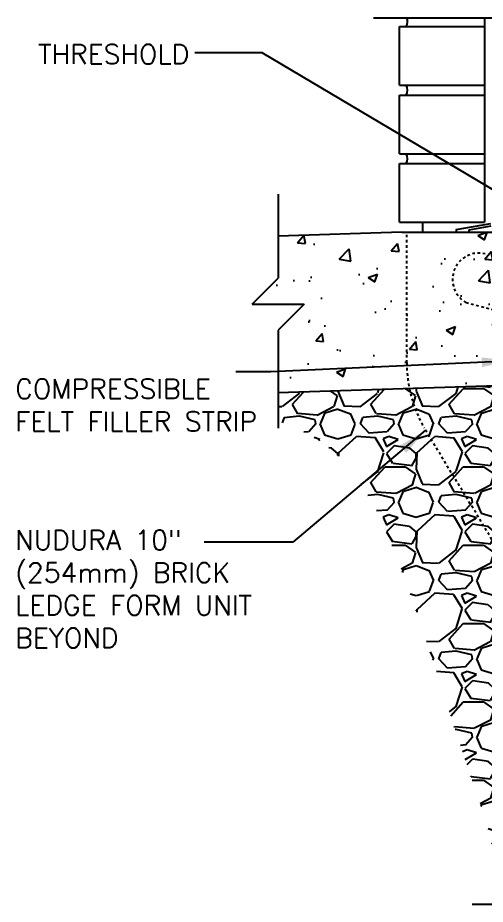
# Model space of a CAD drawing. Header units: inches. Extents: x 171.2 to 222.1, y 133.2 to 219.4.
# Drawn here: x 171.28 to 189.18, y 154.85 to 188.81 of the extents above; entities that cross this region are included whole.
import ezdxf
from ezdxf.enums import TextEntityAlignment as Align

# ---------------------------------------------------------------- set-up
doc = ezdxf.new("R2010")
doc.units = ezdxf.units.IN
doc.header["$LTSCALE"] = 0.5
doc.header["$MEASUREMENT"] = 0
doc.linetypes.add('HIDDEN2', pattern=[0.1875, 0.125, -0.0625])
for name, color, linetype in [('HATCH', 12, 'Continuous'), ('Hidden2', 12, 'HIDDEN2'), ('line25', 2, 'Continuous'), ('LINE50', 5, 'Continuous'), ('LINE9', 9, 'Continuous'), ('TEXT', 4, 'Continuous')]:
    doc.layers.add(name, color=color, linetype=linetype)
doc.styles.add('DIM', font='romans.shx', dxfattribs={"width": 0.7})
doc.styles.add('ROMANS', font='romans.shx', dxfattribs={"height": 0.75})
doc.dimstyles.new('ext_12', dxfattribs={"dimscale": 12, "dimtxt": 0.09375, "dimasz": 0.09375, "dimexe": 0.09375, "dimexo": 0.0625, "dimgap": 0.0625, "dimtad": 1, "dimdec": 1, "dimzin": 3, "dimdsep": 46, "dimlunit": 4, "dimtxsty": 'DIM', "dimcen": 0.09, "dimdle": 0.09375, "dimclrt": 4, "dimadec": 0, "dimazin": 0, "dimtfac": 1, "dimtdec": 1, "dimtmove": 2, "dimatfit": 3, "dimfxl": 1, "dimfrac": 2, "dimtolj": 1, "dimtzin": 0, "dimarcsym": 0})

msp = doc.modelspace()

# ---------------------------------------------------------------- hatches: boundary and pattern name
at = {"layer": 'HATCH'}
h = msp.add_hatch(dxfattribs=at)
h.set_pattern_fill('AR-CONC', color=256, scale=0.5)
h.set_pattern_definition([(49.99999999999999, (0, 0), (3.586300913003767, -0.3137606749129755), [0.375, -4.125]), (355, (0, 0), (-0.693756668065, 3.760960668500059), [0.3, -3.3]), (100.45144446, (0.298858405, -0.02614672), (2.89254423363556, 3.447199954843147), [0.3187009599999999, -3.505710559999999]), (46.18420000000001, (0, 1), (5.336206653357862, -0.8275964039653827), [0.5625, -6.1875]), (96.63563549, (0.444683725, 0.931033465), (4.673309728371142, 4.870593003872752), [0.47805171, -5.258568799999999]), (351.1841639899999, (0, 1), (4.673309725273866, 4.870593001349951), [0.45, -4.950000005]), (21, (0.5, 0.75), (2.984535260592308, -2.013094453326694), [0.375, -4.125]), (326.0000000000001, (0.5, 0.75), (1.216576659607909, 3.625750225234265), [0.3, -3.3]), (71.45144474, (0.74871127, 0.58224213), (4.201111883649856, 1.612655764031769), [0.31870095, -3.50571056]), (37.50000000000001, (0, 0), (0.06079927658645334, 1.664469269156557), [0, -3.26, 0, -3.35, 0, -3.3125]), (7.499999999999999, (0, 0), (1.315347687210743, 1.972058559411801), [0, -1.91, 0, -3.185, 0, -1.2625]), (327.5, (-1.115, 0), (2.669112180862045, -0.1127743586718988), [0, -1.25, 0, -3.9, 0, -5.175]), (317.5, (-1.615, 0), (2.915930846711931, 0.5005249116615886), [0, -1.625, 0, -2.59, 0, -3.675])])
h.paths.add_polyline_path([(216.348177307623, 178.6000421482076), (214.348177307623, 178.6000421482076), (215.348177307623, 179.6000421482076), (215.348177307623, 180.6000421482076), (205.9265760634154, 180.6000421482076), (205.9265760634154, 176.5994328360319), (215.348177307623, 176.6000421482076), (215.348177307623, 177.6000421482076)])
h.paths.add_polyline_path([(190.1765760634155, 177.4386782381581), (188.4470574415966, 177.9021013561691, -0.873175085946306), (189.1842448205725, 179.7675760181222), (190.1765760634155, 179.6442113479697), (190.1765760634155, 180.6000421482078), (187.1765760634134, 180.6000421482078), (186.1765760634155, 180.6000421482076), (186.1765760634154, 175.6000421482076, 0.05006467142677257), (186.276334207841, 174.6062465168648), (190.1765760634155, 174.7345613297107)])
h.paths.add_polyline_path([(186.1765760634155, 180.6000421482076), (185.9890760634189, 180.6000421482076), (181.2549748192121, 180.4442940336963), (181.2549748192121, 178.8402941998843), (180.2549748192121, 177.8402941998843), (182.2549748192121, 177.8402941998843), (181.2549748192119, 176.840294199884), (181.254974819212, 174.4410478409768), (186.276334207841, 174.6062465168648, -0.05006467142677389), (186.1765760634154, 175.6000421482076)])
h.paths.add_polyline_path([(190.1765760634155, 179.6442113479697), (189.1842448205725, 179.7675760181222, 0.8731750859462825), (188.4470574415966, 177.9021013561691), (190.1765760634155, 177.4386782381581)], flags=17)
h = msp.add_hatch(dxfattribs=at)
h.set_pattern_fill('GRAVEL', color=256, scale=3, style=0)
h.set_pattern_definition([(228.0128, (113.6783659577586, 50.23484719741484), (-23.99999469647448, -27.00000402482174), [0.403608, -39.957264]), (184.9697, (113.4083659577586, 49.93484719741483), (36.00000315455291, 2.999973921021156), [0.692604, -68.567775]), (132.5104, (112.7183659577586, 49.87484719741482), (29.99997215504044, -33.00002602161359), [0.488364, -48.348096]), (267.2737, (111.5483659577586, 49.12484719741482), (2.999988053181571, 60.0000008849204), [0.630714, -62.440674]), (292.8337, (111.5183659577586, 48.49484719741483), (-15.00002971631142, 35.99998923533333), [0.618465, -61.22811900000001]), (357.2737, (111.7583659577586, 47.92484719741483), (-60.0000008849204, 2.999988053181574), [0.630714, -62.440674]), (37.6942, (112.3883659577586, 47.89484719741483), (-39.00002203685393, -29.99997121548159), [0.8340869999999999, -82.574547]), (72.2553, (113.0483659577586, 48.40484719741485), (21.00003228811623, 65.99998869371757), [0.7874639999999999, -77.958963]), (121.4296, (113.2883659577586, 49.15484719741485), (-24.0000247025291, 38.99998510947771), [0.63285, -62.652219]), (175.2364, (112.9583659577586, 49.69484719741484), (33.00000283895875, -2.999974597983782), [0.7224959999999994, -35.40228899999995]), (222.3974, (112.2383659577586, 49.75484719741485), (-36.0000220532197, -32.99997624604236), [0.9343440000000001, -92.500125]), (138.8141, (114.5183659577586, 49.09484719741485), (-21.00000884041714, 17.99999194002827), [0.318903, -31.571532]), (171.4692, (114.2783659577586, 49.30484719741483), (38.99999485444538, -6.000023730119371), [0.6067109999999993, -60.06453299999995]), (225, (113.6783659577586, 49.39484719741483), (-3.33066907387547e-16, -3.000000928346857), [0.4242629999999999, -3.818376]), (203.1986, (113.4683659577586, 49.75484719741485), (14.99999919200123, 6.000003975794561), [0.228474, -22.618845]), (291.8014, (113.2583659577586, 49.66484719741484), (-2.999999731501946, 9.00000081903231), [0.323109, -15.832386]), (30.9638, (113.3783659577586, 49.36484719741483), (8.999994066863994, 6.000007450622197), [0.5247869999999993, -16.96806899999998]), (161.5651, (113.8283659577586, 49.63484719741484), (6.000001303778886, -2.999995209668123), [0.3794730000000001, -9.107361000000001]), (16.38950000000001, (111.5183659577586, 49.66484719741484), (30.00000659523588, 8.999978129453911), [0.5316, -52.628535]), (70.3462, (112.0283659577586, 49.81484719741482), (-11.99998574211524, -33.00000640681867), [0.445983, -44.152224]), (293.1986, (113.8283659577586, 50.23484719741484), (-6.000003975794561, 14.99999919200123), [0.456945, -22.390374]), (343.6105, (114.0083659577586, 49.81484719741482), (-30.00000659523587, 8.99997812945392), [0.5315999999999993, -52.62853499999996]), (339.444, (111.5183659577586, 47.80484719741483), (-15.00000553362727, 5.999987989264753), [0.51264, -25.119372]), (294.7751, (111.9983659577586, 47.62484719741482), (-14.99997656773551, 33.00001026551735), [0.4295339999999996, -42.52392899999995]), (66.80140000000002, (113.8583659577587, 47.23484719741484), (6.000003975794565, 14.99999919200123), [0.456945, -22.390374]), (17.35400000000001, (114.0383659577586, 47.65484719741485), (-39.0000060572905, -11.99998350677735), [0.5028929999999999, -49.78627199999999]), (69.444, (112.3883659577586, 47.23484719741484), (-5.99998798926476, -15.00000553362727), [0.25632, -25.375692]), (101.3098999999999, (113.6783659577586, 47.23484719741484), (-2.999992896484816, 12.00000225669286), [0.1529699999999999, -15.14408699999999]), (165.9638, (113.6483659577586, 47.38484719741484), (9.00000163796922, -2.999994172083737), [0.618465, -11.75085]), (186.009, (113.0483659577586, 47.53484719741485), (29.99999925271812, 2.999997952445524), [0.57315, -56.74176900000001]), (303.6901, (113.3783659577586, 49.09484719741485), (-3.000004003521572, 5.999998673313481), [0.432666, -10.383987]), (353.1572, (113.6183659577586, 48.73484719741484), (50.99999809643565, -6.000023993774283), [0.755382, -74.782689]), (60.94540000000001, (114.3683659577586, 48.64484719741483), (-12.00000008159784, -21.00000115370906), [0.308868, -30.578022]), (90, (114.5183659577586, 48.91484719741484), (-3, 3), [0.18, -2.82]), (120.2564, (112.9883659577586, 47.62484719741482), (11.99998466040808, -21.0000073675642), [0.416772, -41.26056000000001]), (48.01279999999999, (112.7783659577586, 47.98484719741484), (23.99999469647448, 27.00000402482175), [0.8072159999999999, -39.553656]), (0, (113.3183659577586, 48.58484719741483), (3, 3), [0.78, -2.22]), (325.3048, (114.0983659577586, 48.58484719741483), (-29.99998277696258, 21.00002582878337), [0.474342, -46.959822]), (254.0546, (114.4883659577586, 48.31484719741482), (-2.999999667889143, -12.00000037995645), [0.436806, -21.403524]), (207.646, (114.3683659577586, 47.89484719741483), (-56.99998742153878, -30.00002313950754), [0.711195, -70.408422]), (175.4261, (113.7383659577586, 47.56484719741482), (-39.0000016749364, 2.999984403483252), [0.7523969999999993, -74.48722199999992])])
edge = h.paths.add_edge_path()
edge.add_spline(control_points=[(181.254974819212, 173.3575756410239), (181.8011310038739, 173.1369939627577), (184.0298854998859, 172.2368441137213), (186.4753479984431, 166.8714267504651), (188.0216416468888, 161.2830063504501), (189.6822717043478, 156.8287714487338), (189.6374018968794, 155.2041980820599), (189.6277546795069, 154.8549072495366)], knot_values=[0, 0, 0, 0, 1.739079850593899, 7.096838129435072, 16.12215137138956, 19.93692252398604, 20.98176126057562, 20.98176126057562, 20.98176126057562, 20.98176126057562], degree=3, periodic=0)
edge.add_line((189.6277546795069, 154.8549072495366), (190.6765760634154, 154.8549072495366))
edge.add_line((190.6765760634154, 154.8549072495366), (190.6765760634154, 166.7984779425296))
edge.add_line((190.6765760634154, 166.7984779425296), (190.6765760634155, 174.7510109266328))
edge.add_line((190.6765760634155, 174.7510109266328), (186.276334207841, 174.6062465168648))
edge.add_line((186.276334207841, 174.6062465168648), (181.254974819212, 174.4410478409768))
edge.add_line((181.254974819212, 174.4410478409768), (181.2549748192121, 173.3575756410239))

# ---------------------------------------------------------------- linework, layer by layer
at = {"layer": 'Hidden2'}
for p, q in [((186.1765760634155, 175.6000421482076), (186.1765760634155, 180.6000421482076)), ((188.4470574415968, 177.902101356169), (190.8800761527504, 177.2501759573456)), ((190.5844544662498, 166.9500421482078), (186.8464490444933, 173.1000421482076))]:
    msp.add_line(p, q, dxfattribs=at)
for centre, radius, start, end in [((188.9425363335885, 178.784696934072), 1.01216317189639, 76.18404517938079, 240.6906524988455), ((191.1765760634155, 175.6000421482076), 5.000000000000014, 180, 209.9999999999997)]:
    msp.add_arc(centre, radius, start, end, dxfattribs=at)
at = {"layer": 'line25', "color": 12}
for p, q in [((189.1506577749019, 188.8109623531392), (189.1506577749019, 180.9750421482075)), ((185.900657774902, 188.4750421482076), (189.1506577749021, 188.4750421482076)), ((185.900657774902, 186.2250421482076), (185.900657774902, 188.4750421482076)), ((185.900657774902, 186.2250421482076), (189.1506577749021, 186.2250421482076)), ((185.900657774902, 185.8500421482076), (189.1506577749021, 185.8500421482076)), ((185.900657774902, 183.6000421482076), (185.9006577749021, 185.8500421482076)), ((185.900657774902, 183.6000421482076), (189.1506577749021, 183.6000421482076)), ((185.900657774902, 180.9750421482075), (185.900657774902, 183.2250421482076)), ((185.900657774902, 183.2250421482076), (189.1506577749019, 183.2250421482076)), ((185.900657774902, 180.9750421482075), (189.1506577749019, 180.9750421482075)), ((186.7923686874596, 180.6000421482075), (186.7923686874596, 180.9750421482075))]:
    msp.add_line(p, q, dxfattribs=at)
for centre, radius, start, end in [((185.8858969311495, 188.6625421482076), 0.3244295830908228, 324.6943970509051, 27.22464730522525), ((185.8858969311496, 186.0375421482076), 0.3244295830907436, 324.6943970508994, 35.30560294909339), ((185.8858969311496, 183.4125421482076), 0.3244295830907436, 324.6943970508994, 35.30560294909339)]:
    msp.add_arc(centre, radius, start, end, dxfattribs=at)
at = {"layer": 'LINE50'}
for p, q in [((185.9890760634155, 180.6000421482075), (181.2563336222943, 180.4443387372223)), ((185.9890760634176, 180.6000421482076), (187.1765760634134, 180.6000421482078)), ((186.1765760634155, 180.6000421482076), (186.8765760634153, 180.6000421482076)), ((187.1765760634134, 180.6000421482078), (201.9265760634154, 180.6000421482076)), ((190.6765760634155, 174.7510109266328), (181.254974819212, 174.4410478409768))]:
    msp.add_line(p, q, dxfattribs=at)
at = {"layer": 'LINE9'}
for p, q in [((184.900657774902, 188.8109623531392), (195.338157774902, 188.8109623531392)), ((181.2549748192121, 182.0561488940449), (181.2549748192121, 178.8402941998843)), ((188.0670425076965, 180.695238393072), (189.4021577749016, 180.930655237036)), ((188.0670425076965, 180.695238393072), (188.0670425076965, 180.6000421482077)), ((188.5670425076965, 180.6882056385619), (189.4103598371072, 180.836905237036)), ((188.5670425076965, 180.6000421482077), (188.5670425076965, 180.6882056385619)), ((188.0670425076965, 180.6000421482077), (188.5670425076965, 180.6000421482077)), ((180.2549748192121, 177.8402941998843), (181.2549748192121, 178.8402941998843)), ((180.2549748192121, 177.8402941998843), (182.2549748192121, 177.8402941998843)), ((182.2549748192121, 177.8402941998843), (181.2549748192121, 176.8402941998843)), ((181.2549748192119, 176.8402941998843), (181.2549748192121, 173.0918094642873)), ((188.6765760634155, 154.8549072495366), (197.3826679689225, 154.8549072495366))]:
    msp.add_line(p, q, dxfattribs=at)

# ---------------------------------------------------------------- texts
at = {"layer": 'TEXT', "style": 'ROMANS'}
msp.add_text('THRESHOLD ', height=0.75, dxfattribs=at).set_placement((178.3620548574927, 187.4143763429677), align=Align.MIDDLE_RIGHT)
at = {"layer": 'TEXT', "char_height": 0.75, "attachment_point": 4, "style": 'ROMANS'}
for s, insert, width in [('COMPRESSIBLE FELT FILLER STRIP', (171.1834834289213, 173.9714487676384), 10.24833304287701), ('NUDURA 10" (254mm) BRICK LEDGE FORM UNIT BEYOND ', (171.1834834289213, 166.9314540753705), 11.94466599943975)]:
    msp.add_mtext(s, dxfattribs=dict(at, insert=insert, width=width))

# ---------------------------------------------------------------- leaders
at = {"layer": 'TEXT'}
for points in [[(191.6395699787991, 180.9306552370359), (180.6466486175619, 187.4616566112246), (178.057715454251, 187.4616566112246)], [(190.1765760634155, 175.6673017389592), (180.9745782156963, 175.2464691213988), (179.6345549805999, 175.2464691213988)], [(186.9002433791846, 173.0115363487172), (181.8195376171196, 168.7215313512984), (178.4247823465711, 168.7215313512984)]]:
    msp.add_leader(points, dimstyle='ext_12', override={"dimgap": 0.0625, "dimtad": 0}, dxfattribs=at)

doc.saveas('drawing.dxf')
